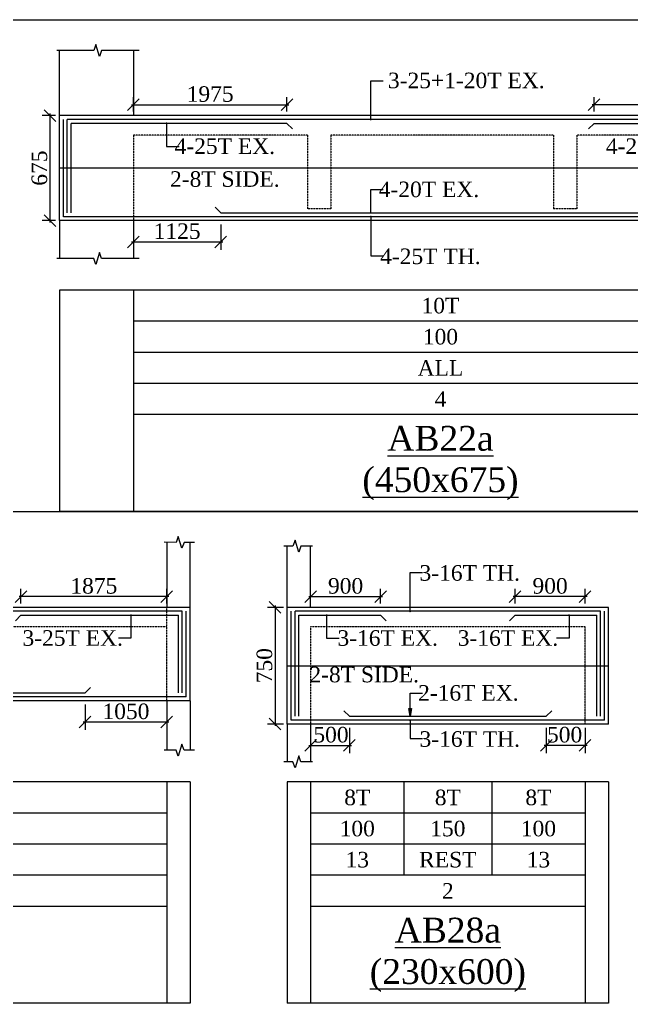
# Model space of a CAD drawing. Header units: inches. Extents: x 11017527 to 11245450, y -2821070 to -2693013.
# Drawn here: x 11158180 to 11166047, y -2757824 to -2745177 of the extents above; entities that cross this region are included whole.
import ezdxf
from ezdxf.enums import TextEntityAlignment as Align

# ---------------------------------------------------------------- set-up
doc = ezdxf.new("R2010")
doc.units = ezdxf.units.IN
doc.header["$LTSCALE"] = 0.5
doc.header["$MEASUREMENT"] = 0
doc.linetypes.add('HIDDEN', pattern=[9.525, 6.35, -3.175])
doc.layers.get('0').update_dxf_attribs({"lineweight": 0})
for name, color, linetype, lineweight in [('S-CUT OUT LINE', 9, 'Continuous', 9), ('S-DIM L.S.', 4, 'Continuous', 9), ('S-L.S.SECTION', 5, 'Continuous', 9), ('S-L.S.SLAB LINE', 8, 'HIDDEN', 5), ('S-L.S.STEEL', 6, 'Continuous', 15), ('S-SECTION MARK', 7, 'Continuous', 0), ('S-SHEET', 251, 'Continuous', 0), ('S-TEXT', 7, 'Continuous', 0), ('S-TEXT L.S. BEAM NO.', 30, 'Continuous', 5), ('S-TEXT. L.S.', 7, 'Continuous', 13)]:
    doc.layers.add(name, color=color, linetype=linetype, lineweight=lineweight)
doc.styles.add('135', font='arial.ttf', dxfattribs={"width": 0.8, "height": 135})
doc.styles.get("Standard").update_dxf_attribs({"font": 'times.ttf'})
doc.styles.add('TEXT', font='times.ttf')
doc.dimstyles.new('75', dxfattribs={"dimtxt": 135, "dimasz": 90, "dimexe": 0.1, "dimexo": 0.03, "dimgap": 0.09, "dimtad": 1, "dimdec": 0, "dimzin": 0, "dimdsep": 46, "dimtxsty": '135', "dimblk": 'ARCHTICK', "dimcen": 0.09, "dimclrd": 256, "dimclre": 256, "dimclrt": 256, "dimadec": 0, "dimazin": 0, "dimtfac": 1, "dimtdec": 0, "dimtofl": 0, "dimtmove": 1, "dimatfit": 3, "dimldrblk": 'DOTSMALL', "dimfxl": 1, "dimtolj": 1, "dimtzin": 0, "dimlwd": -1, "dimlwe": -1, "dimarcsym": 0})
doc.dimstyles.new('SETU_1', dxfattribs={"dimtxt": 200, "dimasz": 150, "dimexe": 100, "dimexo": 50, "dimgap": 35, "dimtad": 1, "dimdec": 0, "dimzin": 0, "dimdsep": 46, "dimtxsty": 'Standard', "dimblk": 'OBLIQUE', "dimcen": 150, "dimdle": 25, "dimclrd": 4, "dimclre": 7, "dimclrt": 256, "dimadec": 0, "dimazin": 0, "dimtfac": 1, "dimtdec": 0, "dimtofl": 0, "dimtmove": 1, "dimatfit": 3, "dimfxl": 1, "dimtolj": 1, "dimtzin": 0, "dimlwd": -1, "dimlwe": 5, "dimarcsym": 1})

# ---------------------------------------------------------------- blocks, each defined once
blk = doc.blocks.new('_Oblique')
at = {"color": 0, "linetype": 'ByBlock', "lineweight": -2}
blk.add_line((-0.5, -0.5), (0.5, 0.5), dxfattribs=at)
blk = doc.blocks.new('*D137')
at = {"layer": 'S-DIM L.S.', "color": 6, "transparency": 16777216}
blk.add_line((11158571, -2747785), (11158571, -2746385), dxfattribs=at)
at = {"layer": 'S-DIM L.S.', "color": 7, "lineweight": 5, "transparency": 16777216}
for p, q in [((11158642, -2746410), (11158471, -2746410)), ((11158642, -2747760), (11158471, -2747760))]:
    blk.add_line(p, q, dxfattribs=at)
at = {"layer": 'S-DIM L.S.', "color": 6, "transparency": 16777216, "xscale": 150, "yscale": 150, "zscale": 150}
for p, rotation in [((11158571, -2746410), 90), ((11158571, -2747760), 270)]:
    blk.add_blockref('_Oblique', p, dxfattribs=dict(at, rotation=rotation))
at = {"layer": 'S-DIM L.S.', "transparency": 16777216, "insert": (11158434, -2747085), "char_height": 200, "attachment_point": 5, "rotation": 90, "style": 'TEXT'}
blk.add_mtext('\\A1;675', dxfattribs=at)
blk = doc.blocks.new('*D138')
at = {"layer": 'S-DIM L.S.', "color": 7, "transparency": 16777216}
blk.add_line((11159617, -2746271), (11161642, -2746271), dxfattribs=at)
at = {"layer": 'S-DIM L.S.', "color": 7, "lineweight": 5, "transparency": 16777216}
for p, q in [((11159642, -2746359), (11159642, -2746171)), ((11161617, -2746359), (11161617, -2746171))]:
    blk.add_line(p, q, dxfattribs=at)
at = {"layer": 'S-DIM L.S.', "color": 7, "transparency": 16777216, "xscale": 150, "yscale": 150, "zscale": 150, "rotation": 180}
blk.add_blockref('_Oblique', (11159642, -2746271), dxfattribs=at)
at = {"layer": 'S-DIM L.S.', "color": 7, "transparency": 16777216, "xscale": 150, "yscale": 150, "zscale": 150}
blk.add_blockref('_Oblique', (11161617, -2746271), dxfattribs=at)
at = {"layer": 'S-DIM L.S.', "transparency": 16777216, "insert": (11160630, -2746134), "char_height": 200, "attachment_point": 5, "style": 'TEXT'}
blk.add_mtext('\\A1;1975', dxfattribs=at)
blk = doc.blocks.new('*D139')
at = {"layer": 'S-DIM L.S.', "color": 7, "lineweight": 5, "transparency": 16777216}
for p, q in [((11159642, -2747809), (11159642, -2748134)), ((11160767, -2747809), (11160767, -2748134))]:
    blk.add_line(p, q, dxfattribs=at)
at = {"layer": 'S-DIM L.S.', "color": 7, "transparency": 16777216}
blk.add_line((11159617, -2748034), (11160792, -2748034), dxfattribs=at)
at = {"layer": 'S-DIM L.S.', "color": 7, "transparency": 16777216, "xscale": 150, "yscale": 150, "zscale": 150, "rotation": 180}
blk.add_blockref('_Oblique', (11159642, -2748034), dxfattribs=at)
at = {"layer": 'S-DIM L.S.', "color": 7, "transparency": 16777216, "xscale": 150, "yscale": 150, "zscale": 150}
blk.add_blockref('_Oblique', (11160767, -2748034), dxfattribs=at)
at = {"layer": 'S-DIM L.S.', "transparency": 16777216, "insert": (11160205, -2747897), "char_height": 200, "attachment_point": 5, "style": 'TEXT'}
blk.add_mtext('\\A1;1125', dxfattribs=at)
blk = doc.blocks.new('_ArchTick')
at = {"color": 0, "linetype": 'ByBlock', "const_width": 0.15}
blk.add_lwpolyline([(-0.5, -0.5), (0.5, 0.5)], dxfattribs=at)
blk = doc.blocks.new('*D140')
at = {"layer": 'S-DIM L.S.', "color": 7, "transparency": 16777216}
blk.add_line((11167567, -2746271), (11165542, -2746271), dxfattribs=at)
at = {"layer": 'S-DIM L.S.', "color": 7, "lineweight": 5, "transparency": 16777216}
for p, q in [((11165567, -2746359), (11165567, -2746171)), ((11167542, -2746359), (11167542, -2746171))]:
    blk.add_line(p, q, dxfattribs=at)
at = {"layer": 'S-DIM L.S.', "color": 7, "transparency": 16777216, "xscale": 150, "yscale": 150, "zscale": 150, "rotation": 180}
blk.add_blockref('_Oblique', (11165567, -2746271), dxfattribs=at)
at = {"layer": 'S-DIM L.S.', "color": 7, "transparency": 16777216, "xscale": 150, "yscale": 150, "zscale": 150}
blk.add_blockref('_Oblique', (11167542, -2746271), dxfattribs=at)
at = {"layer": 'S-DIM L.S.', "transparency": 16777216, "insert": (11166555, -2746134), "char_height": 200, "attachment_point": 5, "style": 'TEXT'}
blk.add_mtext('\\A1;1975', dxfattribs=at)
blk = doc.blocks.new('*D159')
at = {"layer": 'S-DIM L.S.', "color": 7, "transparency": 16777216}
blk.add_line((11160097, -2752595), (11158172, -2752595), dxfattribs=at)
at = {"layer": 'S-DIM L.S.', "color": 7, "lineweight": 5, "transparency": 16777216}
for p, q in [((11158197, -2752683), (11158197, -2752495)), ((11160072, -2752683), (11160072, -2752495))]:
    blk.add_line(p, q, dxfattribs=at)
at = {"layer": 'S-DIM L.S.', "color": 7, "transparency": 16777216, "xscale": 150, "yscale": 150, "zscale": 150, "rotation": 180}
blk.add_blockref('_Oblique', (11158197, -2752595), dxfattribs=at)
at = {"layer": 'S-DIM L.S.', "color": 7, "transparency": 16777216, "xscale": 150, "yscale": 150, "zscale": 150}
blk.add_blockref('_Oblique', (11160072, -2752595), dxfattribs=at)
at = {"layer": 'S-DIM L.S.', "transparency": 16777216, "insert": (11159134, -2752458), "char_height": 200, "attachment_point": 5, "style": 'TEXT'}
blk.add_mtext('\\A1;1875', dxfattribs=at)
blk = doc.blocks.new('*D160')
at = {"layer": 'S-DIM L.S.', "color": 7, "lineweight": 5, "transparency": 16777216}
for p, q in [((11159022, -2753983), (11159022, -2754308)), ((11160072, -2753983), (11160072, -2754308))]:
    blk.add_line(p, q, dxfattribs=at)
at = {"layer": 'S-DIM L.S.', "color": 7, "transparency": 16777216}
blk.add_line((11160097, -2754208), (11158997, -2754208), dxfattribs=at)
at = {"layer": 'S-DIM L.S.', "color": 7, "transparency": 16777216, "xscale": 150, "yscale": 150, "zscale": 150, "rotation": 180}
blk.add_blockref('_Oblique', (11159022, -2754208), dxfattribs=at)
at = {"layer": 'S-DIM L.S.', "color": 7, "transparency": 16777216, "xscale": 150, "yscale": 150, "zscale": 150}
blk.add_blockref('_Oblique', (11160072, -2754208), dxfattribs=at)
at = {"layer": 'S-DIM L.S.', "transparency": 16777216, "insert": (11159547, -2754071), "char_height": 200, "attachment_point": 5, "style": 'TEXT'}
blk.add_mtext('\\A1;1050', dxfattribs=at)
blk = doc.blocks.new('*D163')
at = {"layer": 'S-DIM L.S.', "color": 7, "transparency": 16777216}
blk.add_line((11161897, -2752595), (11162847, -2752595), dxfattribs=at)
at = {"layer": 'S-DIM L.S.', "color": 7, "lineweight": 5, "transparency": 16777216}
for p, q in [((11161922, -2752683), (11161922, -2752495)), ((11162822, -2752683), (11162822, -2752495))]:
    blk.add_line(p, q, dxfattribs=at)
at = {"layer": 'S-DIM L.S.', "color": 7, "transparency": 16777216, "xscale": 150, "yscale": 150, "zscale": 150, "rotation": 180}
blk.add_blockref('_Oblique', (11161922, -2752595), dxfattribs=at)
at = {"layer": 'S-DIM L.S.', "color": 7, "transparency": 16777216, "xscale": 150, "yscale": 150, "zscale": 150}
blk.add_blockref('_Oblique', (11162822, -2752595), dxfattribs=at)
at = {"layer": 'S-DIM L.S.', "transparency": 16777216, "insert": (11162372, -2752458), "char_height": 200, "attachment_point": 5, "style": 'TEXT'}
blk.add_mtext('\\A1;900', dxfattribs=at)
blk = doc.blocks.new('*D164')
at = {"layer": 'S-DIM L.S.', "color": 7, "transparency": 16777216}
blk.add_line((11165477, -2752595), (11164527, -2752595), dxfattribs=at)
at = {"layer": 'S-DIM L.S.', "color": 7, "lineweight": 5, "transparency": 16777216}
for p, q in [((11164552, -2752683), (11164552, -2752495)), ((11165452, -2752683), (11165452, -2752495))]:
    blk.add_line(p, q, dxfattribs=at)
at = {"layer": 'S-DIM L.S.', "color": 7, "transparency": 16777216, "xscale": 150, "yscale": 150, "zscale": 150, "rotation": 180}
blk.add_blockref('_Oblique', (11164552, -2752595), dxfattribs=at)
at = {"layer": 'S-DIM L.S.', "color": 7, "transparency": 16777216, "xscale": 150, "yscale": 150, "zscale": 150}
blk.add_blockref('_Oblique', (11165452, -2752595), dxfattribs=at)
at = {"layer": 'S-DIM L.S.', "transparency": 16777216, "insert": (11165002, -2752458), "char_height": 200, "attachment_point": 5, "style": 'TEXT'}
blk.add_mtext('\\A1;900', dxfattribs=at)
blk = doc.blocks.new('*D165')
at = {"layer": 'S-DIM L.S.', "color": 7, "lineweight": 5, "transparency": 16777216}
for p, q in [((11161922, -2754283), (11161922, -2754608)), ((11162422, -2754283), (11162422, -2754608))]:
    blk.add_line(p, q, dxfattribs=at)
at = {"layer": 'S-DIM L.S.', "color": 7, "transparency": 16777216}
blk.add_line((11161897, -2754508), (11162447, -2754508), dxfattribs=at)
at = {"layer": 'S-DIM L.S.', "color": 7, "transparency": 16777216, "xscale": 150, "yscale": 150, "zscale": 150, "rotation": 180}
blk.add_blockref('_Oblique', (11161922, -2754508), dxfattribs=at)
at = {"layer": 'S-DIM L.S.', "color": 7, "transparency": 16777216, "xscale": 150, "yscale": 150, "zscale": 150}
blk.add_blockref('_Oblique', (11162422, -2754508), dxfattribs=at)
at = {"layer": 'S-DIM L.S.', "transparency": 16777216, "insert": (11162184, -2754371), "char_height": 200, "attachment_point": 5, "style": 'TEXT'}
blk.add_mtext('\\A1;500', dxfattribs=at)
blk = doc.blocks.new('*D166')
at = {"layer": 'S-DIM L.S.', "color": 7, "lineweight": 5, "transparency": 16777216}
for p, q in [((11164952, -2754283), (11164952, -2754608)), ((11165452, -2754283), (11165452, -2754608))]:
    blk.add_line(p, q, dxfattribs=at)
at = {"layer": 'S-DIM L.S.', "color": 7, "transparency": 16777216}
blk.add_line((11165477, -2754508), (11164927, -2754508), dxfattribs=at)
at = {"layer": 'S-DIM L.S.', "color": 7, "transparency": 16777216, "xscale": 150, "yscale": 150, "zscale": 150, "rotation": 180}
blk.add_blockref('_Oblique', (11164952, -2754508), dxfattribs=at)
at = {"layer": 'S-DIM L.S.', "color": 7, "transparency": 16777216, "xscale": 150, "yscale": 150, "zscale": 150}
blk.add_blockref('_Oblique', (11165452, -2754508), dxfattribs=at)
at = {"layer": 'S-DIM L.S.', "transparency": 16777216, "insert": (11165189, -2754371), "char_height": 200, "attachment_point": 5, "style": 'TEXT'}
blk.add_mtext('\\A1;500', dxfattribs=at)
blk = doc.blocks.new('*D386')
at = {"layer": 'S-DIM L.S.', "color": 6, "transparency": 16777216}
blk.add_line((11161466, -2752708), (11161466, -2754258), dxfattribs=at)
at = {"layer": 'S-DIM L.S.', "color": 7, "lineweight": 5, "transparency": 16777216}
for p, q in [((11161572, -2752733), (11161366, -2752733)), ((11161572, -2754233), (11161366, -2754233))]:
    blk.add_line(p, q, dxfattribs=at)
at = {"layer": 'S-DIM L.S.', "color": 6, "transparency": 16777216, "xscale": 150, "yscale": 150, "zscale": 150}
for p, rotation in [((11161466, -2752733), 90), ((11161466, -2754233), 270)]:
    blk.add_blockref('_Oblique', p, dxfattribs=dict(at, rotation=rotation))
at = {"layer": 'S-DIM L.S.', "transparency": 16777216, "insert": (11161329, -2753483), "char_height": 200, "attachment_point": 5, "rotation": 90, "style": 'TEXT'}
blk.add_mtext('\\A1;750', dxfattribs=at)

msp = doc.modelspace()

# ---------------------------------------------------------------- linework, layer by layer
at = {"layer": 'S-CUT OUT LINE'}
for points, elevation in [([(11159717.007, -2745573.03), (11159234.535, -2745573.142), (11159206.565, -2745649.99), (11159159.888, -2745496.294), (11159131.917, -2745573.142), (11158659.488, -2745573.142)], 0), ([(11159717.007, -2748245.799), (11159234.535, -2748245.911), (11159206.565, -2748169.063), (11159159.888, -2748322.759), (11159131.917, -2748245.911), (11158659.488, -2748245.911)], 0), ([(11160427.267, -2751896.79), (11160293.801, -2751896.79), (11160265.831, -2751973.638), (11160219.154, -2751819.942), (11160191.184, -2751896.79), (11160039.411, -2751896.681)], 0.006), ([(11161946.456, -2751946.694), (11161797.915, -2751946.694), (11161769.945, -2752023.542), (11161723.268, -2751869.846), (11161695.298, -2751946.694), (11161579.355, -2751946.694)], 0.02), ([(11160427.267, -2754569.559), (11160293.801, -2754569.559), (11160265.831, -2754492.712), (11160219.154, -2754646.407), (11160191.184, -2754569.559), (11160039.411, -2754569.45)], 0.006), ([(11161946.456, -2754719.607), (11161797.915, -2754719.607), (11161769.945, -2754642.76), (11161723.268, -2754796.455), (11161695.298, -2754719.607), (11161579.355, -2754719.607)], 0.02)]:
    msp.add_lwpolyline(points, dxfattribs=dict(at, elevation=elevation))
at = {"layer": 'S-L.S.SECTION', "color": 1}
for p, q in [((11158692.007, -2746409.526, -0.013), (11158692.007, -2745573.142, -0.013)), ((11159642.007, -2745573.03, 0.002), (11159642.007, -2746409.414, 0.002)), ((11158692.007, -2747759.519, 0.037), (11158692.007, -2748245.911, -0.013)), ((11159642.007, -2747759.407, 0.052), (11159642.007, -2748245.799, 0.002)), ((11160071.934, -2751896.681, 0.003), (11160071.934, -2752733.065, 0.003)), ((11160371.934, -2752733.175, 0.003), (11160371.934, -2751896.79, 0.003)), ((11161621.934, -2752733.175, -0.002), (11161621.934, -2751946.742, -0.014)), ((11161921.934, -2752733.127, 0.032), (11161921.934, -2751946.694, 0.02)), ((11160071.934, -2753933.065, 0.003), (11160071.934, -2754569.45, 0.003)), ((11160371.934, -2753933.175, 0.003), (11160371.934, -2754569.559, 0.003)), ((11161621.934, -2754233.127, -0.002), (11161621.934, -2754719.559, -0.014)), ((11161921.934, -2754233.175, 0.032), (11161921.934, -2754719.607, 0.02))]:
    msp.add_line(p, q, dxfattribs=at)
at = {"layer": 'S-L.S.SECTION', "color": 5}
for p, q in [((11168492.007, -2746409.631, -0.009), (11158692.007, -2746409.631, -0.01)), ((11158692.007, -2747759.624, 0.001), (11158692.007, -2746409.631, -0.05)), ((11168492.007, -2747759.624, 0.041), (11158692.007, -2747759.624, 0.041)), ((11160371.934, -2752733.175, -0.013), (11152271.934, -2752733.175, -0.013)), ((11160371.934, -2753933.175, 0.003), (11160371.934, -2752733.175, 0.003)), ((11165751.934, -2752733.175, -0.014), (11161621.934, -2752733.175, -0.014)), ((11161621.934, -2754233.127, -0.002), (11161621.934, -2752733.175, -0.014)), ((11165751.934, -2754233.127, 0.015), (11165751.934, -2752733.175, 0.003)), ((11160371.934, -2753933.175, -0.013), (11152271.934, -2753933.175, -0.013)), ((11165751.934, -2754233.127, -0.002), (11161621.934, -2754233.127, -0.002))]:
    msp.add_line(p, q, dxfattribs=at)
at = {"layer": 'S-L.S.SLAB LINE', "linetype": 'HIDDEN', "ltscale": 0.8}
for p, q in [((11161880.674, -2746659.607, 0.007), (11159642.007, -2746659.599, 0.018)), ((11159642.007, -2746659.599, -0.006), (11159642.007, -2747759.407, 0.035)), ((11161880.674, -2746659.607, 0.007), (11161880.674, -2747609.631, 0.007)), ((11165047.341, -2746659.616, -0.008), (11162180.674, -2746659.607, 0.006)), ((11162180.674, -2746659.607, 0.007), (11162180.674, -2747609.631, 0.007)), ((11165047.341, -2746659.616, 0.007), (11165047.341, -2747609.631, 0.007)), ((11167542.003, -2746659.624, -0.02), (11165347.341, -2746659.617, -0.009)), ((11165347.341, -2746659.617, 0.007), (11165347.341, -2747609.631, 0.007)), ((11162180.674, -2747609.631, -0.01), (11161880.674, -2747609.631, -0.01)), ((11165347.341, -2747609.631, -0.009), (11165047.341, -2747609.631, -0.009)), ((11160071.93, -2753933.065, 0.003), (11160071.93, -2752733.175, 0.003)), ((11160071.93, -2752983.176, -0.026), (11155569.193, -2752983.18, -0.017)), ((11165451.934, -2752983.176, 0.018), (11161921.934, -2752983.179, 0.02)), ((11161921.934, -2752983.179, 0.005), (11161921.934, -2754233.127, 0.015)), ((11165451.934, -2754233.127, 0.015), (11165451.934, -2752983.176, 0.005))]:
    msp.add_line(p, q, dxfattribs=at)
at = {"layer": 'S-L.S.STEEL', "color": 1}
for p, q in [((11158742.007, -2747709.624, 0.001), (11158742.007, -2746459.526, -0.05)), ((11168392.007, -2746459.631, -0.009), (11158792.007, -2746459.632, -0.01)), ((11158792.007, -2747659.519, 0.001), (11158792.007, -2746459.632, -0.05)), ((11168492.007, -2747084.631, -0.009), (11158692.007, -2747084.631, -0.01)), ((11168442.007, -2747709.624, 0.041), (11158742.007, -2747709.624, 0.041)), ((11160271.934, -2752783.175, -0.013), (11152371.934, -2752783.175, -0.014)), ((11160271.934, -2753833.175, 0.003), (11160271.934, -2752783.175, 0.003)), ((11160321.934, -2753883.175, 0.003), (11160321.934, -2752783.175, 0.003)), ((11161671.934, -2754183.127, -0.002), (11161671.934, -2752783.175, -0.014)), ((11165651.934, -2752783.175, -0.014), (11161721.934, -2752783.175, -0.014)), ((11161721.934, -2754133.127, -0.002), (11161721.934, -2752783.175, -0.014)), ((11165651.934, -2754133.127, 0.015), (11165651.934, -2752783.175, 0.003)), ((11165701.934, -2754183.127, 0.015), (11165701.934, -2752783.175, 0.003)), ((11161621.934, -2753483.175, -0.034), (11165751.934, -2753483.175, -0.034)), ((11160321.934, -2753883.175, -0.013), (11152321.934, -2753883.175, -0.013)), ((11165701.934, -2754183.127, -0.002), (11161671.934, -2754183.127, -0.002))]:
    msp.add_line(p, q, dxfattribs=at)
at = {"layer": 'S-L.S.STEEL'}
for p, q in [((11161617.007, -2746509.416, -0.013), (11158842.007, -2746509.497, -0.059)), ((11158842.007, -2747659.519, 0.001), (11158842.007, -2746509.497, -0.05)), ((11161617.007, -2746509.416, 0), (11161688.016, -2746580.425, 0)), ((11165566.903, -2746509.52, 0), (11165495.999, -2746580.425, 0)), ((11165566.903, -2746509.52, 0.006), (11168342.007, -2746509.631, -0.011)), ((11160767.007, -2747659.407, 0.06), (11160695.999, -2747588.398, 0.06)), ((11160767.007, -2747659.407, 0.035), (11166416.926, -2747659.488, 0.041)), ((11158196.93, -2752833.065, 0.003), (11158125.921, -2752904.074, 0.003)), ((11158196.93, -2752833.065, 0.003), (11160221.934, -2752833.065, 0.016)), ((11160221.934, -2753833.175, 0.003), (11160221.934, -2752833.065, 0.003)), ((11161771.934, -2752833.175, -0.014), (11162821.934, -2752833.166, -0.01)), ((11161771.934, -2754133.127, -0.002), (11161771.934, -2752833.175, -0.014)), ((11162821.934, -2752833.166, 0.003), (11162892.943, -2752904.174, 0.003)), ((11164551.934, -2752833.186, 0.001), (11164480.925, -2752904.195, 0.001)), ((11164551.934, -2752833.186, 0.003), (11165601.934, -2752833.175, -0.03)), ((11165601.934, -2754133.127, 0.015), (11165601.934, -2752833.175, 0.003)), ((11153621.933, -2753833.174, 0.003), (11159021.93, -2753833.175, 0.003)), ((11159021.93, -2753833.175, 0.003), (11159093.048, -2753762.057, 0.003)), ((11162421.934, -2754133.127, 0.032), (11162350.925, -2754062.118, 0.032)), ((11164951.934, -2754133.079, 0.044), (11165022.943, -2754062.07, 0.044)), ((11162421.934, -2754133.127, 0.015), (11164951.934, -2754133.079, 0.027))]:
    msp.add_line(p, q, dxfattribs=at)
at = {"layer": 'S-SHEET'}
for p, q in [((11168492.007, -2748654.631, 0.007), (11158692.007, -2748654.631, 0.007)), ((11158692.007, -2748654.631, -0.013), (11158692.007, -2751500.418, -0.013)), ((11159642.007, -2748654.414, 0.007), (11159642.007, -2751500.202, 0.007)), ((11167542.007, -2749054.521, 0.024), (11159642.007, -2749054.414, 0.019)), ((11167542.007, -2749454.521, 0.024), (11159642.007, -2749454.414, 0.019)), ((11167542.007, -2749854.521, 0.024), (11159642.007, -2749854.414, 0.019)), ((11167542.007, -2750254.521, 0.024), (11159642.007, -2750254.414, 0.019)), ((11122595.882, -2751500.309, 0.001), (11180275.872, -2751500.309, 0.001)), ((11168492.007, -2751500.418, 0.007), (11158692.007, -2751500.418, 0.007)), ((11160371.934, -2754978.175, 0.003), (11152271.934, -2754978.175, 0.003)), ((11160071.934, -2754978.065, 0.003), (11160071.934, -2757823.853, 0.003)), ((11160371.934, -2754978.175, 0.003), (11160371.934, -2757823.962, 0.003)), ((11165751.934, -2754978.175, 0.003), (11161621.934, -2754978.175, 0.003)), ((11161621.934, -2754978.175, -0.014), (11161621.934, -2757823.962, -0.014)), ((11161921.934, -2754978.175, 0.003), (11161921.934, -2757823.962, 0.003)), ((11163121.934, -2754978.175, 0.003), (11163121.934, -2756178.19, 0.003)), ((11164251.934, -2754978.175, 0.003), (11164251.934, -2756178.19, 0.003)), ((11165451.934, -2754978.175, 0.003), (11165451.934, -2757823.962, 0.003)), ((11165751.934, -2754978.175, -0.009), (11165751.934, -2757823.962, -0.009)), ((11160071.934, -2755378.065, 0.021), (11152571.934, -2755378.175, 0.015)), ((11165451.934, -2755378.175, 0.012), (11161921.934, -2755378.175, 0.003)), ((11160071.934, -2755778.065, 0.021), (11152571.934, -2755778.175, 0.015)), ((11165451.934, -2755778.175, 0.012), (11161921.934, -2755778.175, 0.003)), ((11160071.934, -2756178.065, 0.021), (11152571.934, -2756178.175, 0.015)), ((11165451.934, -2756178.175, 0.012), (11161921.934, -2756178.175, 0.003)), ((11160071.934, -2756578.065, 0.021), (11152571.934, -2756578.175, 0.015)), ((11165451.934, -2756578.175, 0.012), (11161921.934, -2756578.175, 0.003)), ((11160371.934, -2757823.962, 0.003), (11152271.934, -2757823.962, 0.003)), ((11165751.934, -2757823.962, 0.003), (11161621.934, -2757823.962, 0.003))]:
    msp.add_line(p, q, dxfattribs=at)
msp.add_lwpolyline([(11180275.872, -2792519.024), (11122595.882, -2792519.024), (11122595.882, -2745176.548), (11180275.872, -2745176.548)], close=True, dxfattribs=at)

# ---------------------------------------------------------------- texts
at = {"layer": 'S-TEXT', "char_height": 200, "attachment_point": 5, "style": 'TEXT'}
for s, insert, width in [('10T', (11163592.007, -2748854.369, 0.018), 5500), ('\\pxt9.000002;100', (11163592.007, -2749254.382, 0.018), 5500), ('ALL', (11163592.007, -2749654.382, 0.018), 5500), ('4', (11163592.007, -2750054.379, 0.009), 7900), ('8T', (11162521.934, -2755178.184, 0.002), 1200), ('8T', (11163686.934, -2755178.16, 0.005), 1130), ('8T', (11164851.934, -2755178.184, 0.002), 1200), ('\\pxt9.000002;100', (11162521.934, -2755578.184, 0.003), 1200), ('\\pxt9.000002;150', (11163686.934, -2755578.152, 0.018), 1130), ('\\pxt9.000002;100', (11164851.934, -2755578.184, 0.003), 1200), ('13', (11162521.934, -2755978.184, 0.004), 1200), ('REST', (11163686.934, -2755978.152, 0.018), 1130), ('13', (11164851.934, -2755978.184, 0.004), 1200), ('2', (11163686.934, -2756378.136, 0.015), 3530)]:
    msp.add_mtext(s, dxfattribs=dict(at, insert=insert, width=width))
at = {"layer": 'S-TEXT L.S. BEAM NO.', "color": 7, "linetype": 'ByBlock', "insert": (11163592.007, -2750877.273, 0.008), "char_height": 319.2745, "width": 7900, "attachment_point": 5, "style": 'TEXT'}
msp.add_mtext('{\\LAB22a\\P(450x675)}', dxfattribs=at)
at = {"layer": 'S-TEXT L.S. BEAM NO.', "color": 1, "linetype": 'ByBlock', "insert": (11163686.934, -2757201.054, 0.009), "char_height": 319.2745, "width": 3530, "attachment_point": 5, "style": 'TEXT'}
msp.add_mtext('{\\LAB28a\\P(230x600)}', dxfattribs=at)
at = {"layer": 'S-TEXT. L.S.', "style": 'TEXT'}
msp.add_text('3-25+1-20T EX.', height=200, dxfattribs=at).set_placement((11162916.208, -2746057.646, -0.068))
for s, p in [('4-25T EX.', (11160818.696, -2746902.94, -0.04)), ('4-25T EX.', (11166365.319, -2746902.94, -0.04)), ('2-8T SIDE.', (11160818.696, -2747325.505, -0.04)), ('4-20T EX.', (11163444.208, -2747458.655, 0.039)), ('4-25T TH.', (11163462.34, -2748318.996, 0.039)), ('3-16T TH.', (11163968.929, -2752389.98, 0.013)), ('3-25T EX.', (11158862.218, -2753226.594, -0.043)), ('3-16T EX.', (11162913.595, -2753226.594, 0.009)), ('3-16T EX.', (11164460.273, -2753226.594, 0.009)), ('2-8T SIDE.', (11162611.052, -2753696.501, 0.009)), ('2-16T EX.', (11163950.797, -2753932.267, 0.047)), ('3-16T TH.', (11163968.929, -2754525.27, 0.047))]:
    msp.add_text(s, height=200, dxfattribs=at).set_placement(p, align=Align.CENTER)

# ---------------------------------------------------------------- dimensions: what is measured, and where the dimension line sits
at = {"layer": 'S-DIM L.S.'}
for base, p1, p2, picture, middle in [((11161617.007, -2746271.265, 0.035), (11159642.007, -2746409.414, 0.019), (11161617.007, -2746409.416, 0), '*D138', (11160629.507, -2746134.246, 0.035)), ((11162821.934, -2752595.023, 0.003), (11161921.934, -2752733.175, 0.003), (11162821.934, -2752733.166, 0.003), '*D163', (11162371.934, -2752458.004, 0.003))]:
    dim = msp.add_linear_dim(base=base, p1=p1, p2=p2, dimstyle='SETU_1', override={"dimtxsty": 'TEXT', "dimblk": 'Oblique', "dimclrd": 7, "dimarcsym": 1}, dxfattribs=at)
    dim.commit()
    dim.dimension.update_dxf_attribs({"geometry": picture, "text_midpoint": middle})
for base, p1, p2, picture, middle in [((11165567.007, -2746271.265, 0.035), (11167542.007, -2746409.414, 0.019), (11165567.007, -2746409.416, 0), '*D140', (11166554.507, -2746134.246, 0.035)), ((11158196.93, -2752594.914, 0.02), (11160071.93, -2752733.065, 0.02), (11158196.93, -2752733.065, 0.003), '*D159', (11159134.43, -2752457.895, 0.02)), ((11164551.934, -2752595.035, 0.003), (11165451.934, -2752733.175, 0.003), (11164551.934, -2752733.186, 0.001), '*D164', (11165001.934, -2752458.016, 0.003))]:
    dim = msp.add_linear_dim(base=base, p1=p1, p2=p2, angle=180, dimstyle='SETU_1', override={"dimtxsty": 'TEXT', "dimblk": 'Oblique', "dimclrd": 7, "dimarcsym": 1}, dxfattribs=at)
    dim.commit()
    dim.dimension.update_dxf_attribs({"geometry": picture, "text_midpoint": middle})
at = {"layer": 'S-DIM L.S.', "color": 7}
for base, p1, p2, override, picture, middle in [((11158571.093, -2746409.526, -0.05), (11158692.007, -2747759.519, 0.001), (11158692.007, -2746409.526, -0.05), {"dimlfac": 0.5, "dimtxsty": 'TEXT', "dimclrd": 6, "dimarcsym": 1}, '*D137', (11158434.075, -2747084.523, -0.05)), ((11161466, -2754233.127), (11161621.934, -2752733.175, -0.002), (11161621.934, -2754233.127, -0.002), {"dimlfac": 0.5, "dimtxsty": 'TEXT', "dimblk": 'Oblique', "dimclrd": 6}, '*D386', (11161328.981, -2753483.151))]:
    dim = msp.add_linear_dim(base=base, p1=p1, p2=p2, angle=90, dimstyle='SETU_1', override=override, dxfattribs=at)
    dim.commit()
    dim.dimension.update_dxf_attribs({"geometry": picture, "text_midpoint": middle})
at = {"layer": 'S-DIM L.S.'}
for base, p1, p2, picture, middle in [((11160767.007, -2748034.144, 0.086), (11159642.007, -2747759.407, 0.07), (11160767.007, -2747759.407, 0.06), '*D139', (11160204.507, -2748034.144, 0.086)), ((11162421.934, -2754507.863, 0.015), (11161921.934, -2754233.127, 0.015), (11162421.934, -2754233.127, 0.032), '*D165', (11162184.434, -2754507.863, 0.015))]:
    dim = msp.add_linear_dim(base=base, p1=p1, p2=p2, dimstyle='SETU_1', override={"dimtxsty": 'TEXT', "dimblk": 'Oblique', "dimclrd": 7, "dimarcsym": 1}, dxfattribs=at)
    dim.commit()
    dim.dimension.update_dxf_attribs({"geometry": picture, "text_midpoint": middle, "dimtype": 160})
for base, p1, p2, picture, middle in [((11159022.039, -2754207.802, 0.02), (11160071.93, -2753933.065, 0.02), (11159022.039, -2753933.065, 0.003), '*D160', (11159546.985, -2754207.802, 0.02)), ((11164951.934, -2754507.815, 0.027), (11165451.934, -2754233.079, 0.027), (11164951.934, -2754233.079, 0.044), '*D166', (11165189.434, -2754507.815, 0.027))]:
    dim = msp.add_linear_dim(base=base, p1=p1, p2=p2, angle=180, dimstyle='SETU_1', override={"dimtxsty": 'TEXT', "dimblk": 'Oblique', "dimclrd": 7, "dimarcsym": 1}, dxfattribs=at)
    dim.commit()
    dim.dimension.update_dxf_attribs({"geometry": picture, "text_midpoint": middle, "dimtype": 160})

# ---------------------------------------------------------------- leaders
at = {"layer": 'S-SECTION MARK'}
for points, override in [([(11162694.864, -2746459.521, -0.039), (11162694.864, -2745961.532, -0.039), (11162856.365, -2745961.532, -0.039)], {"dimasz": 100, "dimclrd": 7}), ([(11160069.352, -2746509.551, -0.011), (11160069.352, -2746806.827, -0.011), (11160230.852, -2746806.827, -0.011)], {"dimasz": 100, "dimclrd": 7}), ([(11162694.864, -2747659.514, 0.036), (11162694.864, -2747362.239, 0.036), (11162856.365, -2747362.239, 0.036)], {"dimasz": 100, "dimclrd": 7}), ([(11162694.864, -2747709.514, 0.036), (11162694.864, -2748214.202, 0.036), (11162856.365, -2748214.202, 0.036)], {"dimasz": 100, "dimclrd": 7}), ([(11163201.453, -2752783.175, 0.01), (11163201.453, -2752285.186, 0.01), (11163362.953, -2752285.186, 0.01)], {"dimasz": 100, "dimclrd": 7}), ([(11159611.562, -2752833.205, -0.014), (11159611.562, -2753130.48, -0.014), (11159450.061, -2753130.48, -0.014)], {"dimasz": 100, "dimclrd": 7}), ([(11162127.777, -2752833.205, 0.038), (11162127.777, -2753130.48, 0.038), (11162289.278, -2753130.48, 0.038)], {"dimasz": 100, "dimclrd": 7}), ([(11165246.09, -2752833.205, 0.038), (11165246.09, -2753130.48, 0.038), (11165084.59, -2753130.48, 0.038)], {"dimasz": 100, "dimclrd": 7}), ([(11163201.453, -2754133.127, 0.032), (11163201.453, -2753835.851, 0.032), (11163362.953, -2753835.851, 0.032)], {"dimasz": 100, "dimclrd": 7, "dimldrblk": 'ClosedBlank'}), ([(11163201.453, -2754183.175, 0.032), (11163201.453, -2754420.476, 0.032), (11163362.953, -2754420.476, 0.032)], {"dimasz": 100, "dimclrd": 7})]:
    msp.add_leader(points, dimstyle='75', override=override, dxfattribs=at)

doc.saveas('drawing.dxf')
